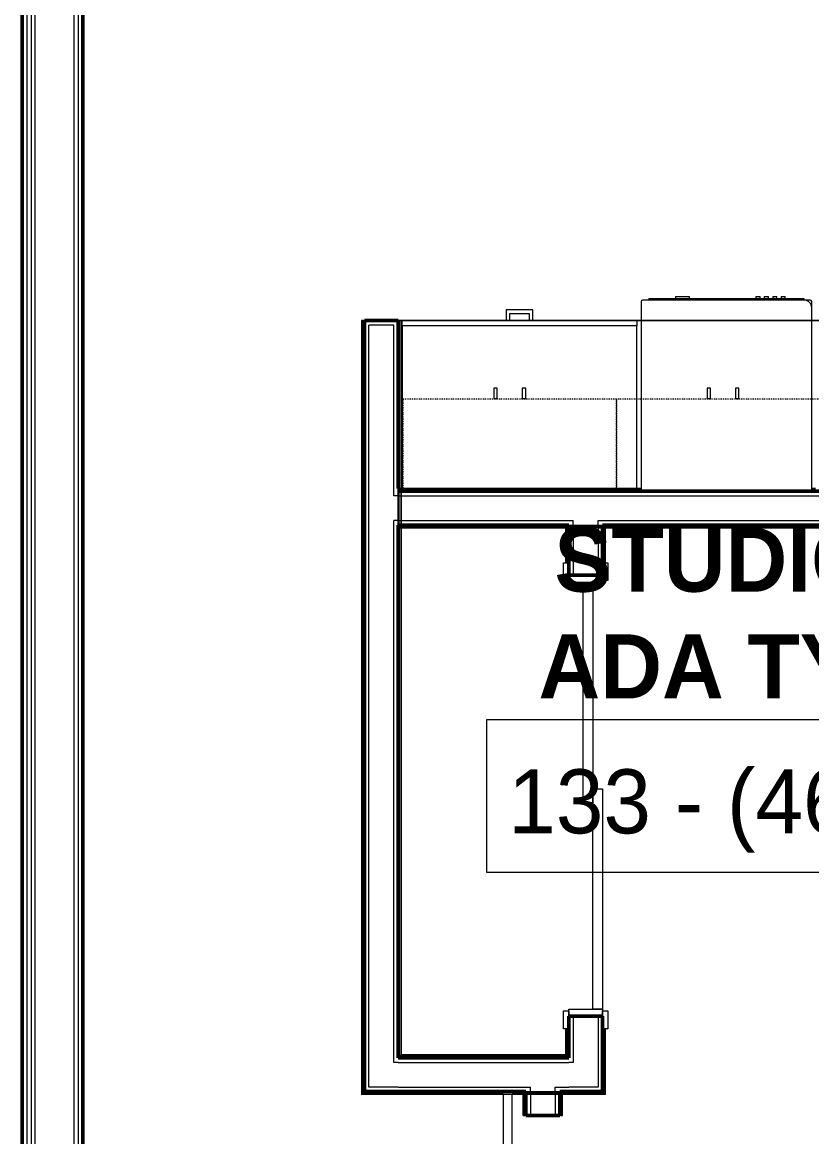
# Model space of a CAD drawing. Header units: inches. Extents: x -4235 to -464, y 9706 to 12425.
# Drawn here: x -2719 to -2607.9, y 10559.7 to 10716.4 of the extents above; entities that cross this region are included whole.
import ezdxf

# ---------------------------------------------------------------- set-up
doc = ezdxf.new("R2010")
doc.units = ezdxf.units.IN
doc.header["$MEASUREMENT"] = 0
doc.linetypes.add('Dash', pattern=[0.25, 0.125, -0.125])
for name, color, linetype, lineweight in [('0-1', 7, 'Continuous', 5), ('0-2', 254, 'Continuous', 9), ('A-AREA-IDEN', 2, 'Continuous', 9), ('A-DOOR-1', 7, 'Continuous', 9), ('A-DOOR-2', 90, 'Continuous', 20), ('A-DOOR-3', 250, 'Continuous', 50), ('A-DOOR-FRAM-1', 90, 'Continuous', 20), ('A-WALL-1', 250, 'Continuous', 50), ('A-WALL-2', 50, 'Continuous', 13), ('A-WALL-3', 10, 'Continuous', 9), ('A-WALL-4', 254, 'Continuous', 9), ('A-WALL-5', 7, 'Continuous', 9), ('A-WALL-6', 113, 'Continuous', 9), ('I-WALL-1', 250, 'Continuous', 50), ('I-WALL-3', 254, 'Continuous', 9), ('Q-CASE-1', 10, 'Continuous', 9), ('Q-CASE-2', 254, 'Continuous', 9), ('Q-CASE-3', 7, 'Continuous', 9), ('Q-CASE-4', 7, 'Dash', 9), ('Q-SPCQ-1', 7, 'Continuous', 9), ('Q-SPCQ-2', 10, 'Continuous', 9), ('Q-SPCQ-3', 254, 'Continuous', 9)]:
    doc.layers.add(name, color=color, linetype=linetype, lineweight=lineweight)
doc.styles.add('Century Gothic', font='ufonts.com_century-gothic.ttf', dxfattribs={"height": 9})
doc.styles.add('Century Gothic_B', font='GOTHICB.TTF', dxfattribs={"height": 9})

# ---------------------------------------------------------------- blocks, each defined once
blk = doc.blocks.new('Basic Wall _ INT - W4BØF - _5_8 GYP - 2X4 WOOD_BATT_ - 5_8 GYP_ - ___-2701561-BACKGROUND - 1ST FLOOR')
at = {"layer": 'A-WALL-3'}
for p, q in [((-2648.45, 10566.01), (-2648.51, 10566.01)), ((-2648.51, 10566.01), (-2648.22, 10566.01)), ((-2648.3, 10566.01), (-2648.45, 10566.01)), ((-2648.45, 10565.75), (-2648.45, 10565.81)), ((-2648.45, 10565.64), (-2648.45, 10565.72)), ((-2648.24, 10566.01), (-2648.3, 10566.01)), ((-2648.22, 10566.01), (-2648.16, 10566.01)), ((-2648.1, 10566.01), (-2648.12, 10566.01)), ((-2648.22, 10475.54), (-2648.51, 10475.54)), ((-2648.51, 10475.54), (-2648.45, 10475.54)), ((-2648.45, 10475.54), (-2648.45, 10476.16)), ((-2648.45, 10475.54), (-2648.3, 10475.54)), ((-2648.3, 10475.54), (-2648.24, 10475.54)), ((-2648.14, 10475.54), (-2648.22, 10475.54)), ((-2648.1, 10475.54), (-2648.14, 10475.54)), ((-2648.12, 10475.54), (-2648.1, 10475.54)), ((-2648.1, 10476.16), (-2648.1, 10475.54))]:
    blk.add_line(p, q, dxfattribs=at)
at = {"layer": 'A-WALL-4'}
for p, q in [((-2648.51, 10565.75), (-2648.51, 10565.81)), ((-2648.51, 10565.64), (-2648.51, 10565.72)), ((-2648.45, 10562.66), (-2648.45, 10565.6)), ((-2648.16, 10566.01), (-2648.14, 10566.01)), ((-2648.14, 10566.01), (-2648.1, 10566.01)), ((-2648.1, 10566.01), (-2648.1, 10562.66)), ((-2648.51, 10562.66), (-2648.45, 10562.66)), ((-2648.45, 10562.66), (-2648.3, 10562.66)), ((-2648.3, 10562.66), (-2648.24, 10562.66)), ((-2648.12, 10562.66), (-2648.1, 10562.66)), ((-2648.45, 10526.66), (-2648.51, 10526.66)), ((-2648.3, 10526.66), (-2648.45, 10526.66)), ((-2648.45, 10476.16), (-2648.45, 10526.66)), ((-2648.24, 10526.66), (-2648.3, 10526.66)), ((-2648.1, 10526.66), (-2648.12, 10526.66)), ((-2648.1, 10526.66), (-2648.1, 10476.16)), ((-2648.51, 10475.54), (-2648.51, 10476.16)), ((-2648.22, 10476.16), (-2648.22, 10475.54))]:
    blk.add_line(p, q, dxfattribs=at)
at = {"layer": 'A-WALL-5'}
for p, q in [((-2648.51, 10562.66), (-2648.51, 10565.6)), ((-2648.22, 10566.01), (-2648.22, 10562.66)), ((-2648.22, 10562.66), (-2648.51, 10562.66)), ((-2648.14, 10562.66), (-2648.22, 10562.66)), ((-2648.1, 10562.66), (-2648.14, 10562.66)), ((-2648.51, 10526.66), (-2648.22, 10526.66)), ((-2648.51, 10476.16), (-2648.51, 10526.66)), ((-2648.22, 10526.66), (-2648.22, 10476.16)), ((-2648.22, 10526.66), (-2648.14, 10526.66)), ((-2648.14, 10526.66), (-2648.1, 10526.66))]:
    blk.add_line(p, q, dxfattribs=at)
blk = doc.blocks.new('Basic Wall _ INT - W4BØF - _5_8 GYP - 2X4 WOOD_BATT_ - 5_8 GYP_ - ___-2701560-BACKGROUND - 1ST FLOOR')
at = {"layer": 'A-WALL-3'}
for p, q in [((-2643.32, 10566.01), (-2643.35, 10566.01)), ((-2643.28, 10566.01), (-2643.22, 10566.01)), ((-2643.22, 10566.01), (-2642.94, 10566.01)), ((-2643.15, 10566.01), (-2643.21, 10566.01)), ((-2643, 10566.01), (-2643.14, 10566.01)), ((-2642.94, 10566.01), (-2643, 10566.01)), ((-2643, 10565.82), (-2643, 10565.87)), ((-2643, 10565.73), (-2643, 10565.81)), ((-2643, 10565.62), (-2643, 10565.72)), ((-2643.35, 10526.66), (-2643.31, 10526.66)), ((-2643.32, 10526.66), (-2643.35, 10526.66)), ((-2643.35, 10526.66), (-2643.35, 10522.54)), ((-2643.31, 10526.66), (-2643.22, 10526.66)), ((-2643.22, 10526.66), (-2642.94, 10526.66)), ((-2643.15, 10526.66), (-2643.21, 10526.66)), ((-2643, 10526.66), (-2643.14, 10526.66)), ((-2642.94, 10526.66), (-2643, 10526.66)), ((-2643, 10523.16), (-2643, 10526.66)), ((-2643, 10522.54), (-2643, 10523.14)), ((-2643, 10522.34), (-2643, 10522.39)), ((-2643, 10522.25), (-2643, 10522.33)), ((-2643, 10522.13), (-2643, 10522.24)), ((-2643.35, 10476.16), (-2643.35, 10475.54))]:
    blk.add_line(p, q, dxfattribs=at)
at = {"layer": 'A-WALL-4'}
for p, q in [((-2643.35, 10566.01), (-2643.31, 10566.01)), ((-2643.35, 10566.01), (-2643.35, 10562.66)), ((-2643.31, 10566.01), (-2643.28, 10566.01)), ((-2643, 10562.66), (-2643, 10565.6)), ((-2642.94, 10565.82), (-2642.94, 10565.87)), ((-2642.94, 10565.73), (-2642.94, 10565.81)), ((-2642.94, 10565.62), (-2642.94, 10565.72)), ((-2643.35, 10562.66), (-2643.32, 10562.66)), ((-2643.21, 10562.66), (-2643.15, 10562.66)), ((-2643.14, 10562.66), (-2643, 10562.66)), ((-2643, 10562.66), (-2642.94, 10562.66)), ((-2643.22, 10523.16), (-2643.22, 10526.66)), ((-2642.94, 10523.16), (-2642.94, 10526.66)), ((-2643.35, 10522.54), (-2643.35, 10476.16)), ((-2643.22, 10522.54), (-2643.22, 10523.16)), ((-2642.94, 10522.54), (-2642.94, 10523.14)), ((-2643, 10475.54), (-2643, 10522.13)), ((-2642.94, 10522.34), (-2642.94, 10522.39)), ((-2642.94, 10522.25), (-2642.94, 10522.33)), ((-2642.94, 10522.13), (-2642.94, 10522.24)), ((-2643.35, 10475.54), (-2643.32, 10475.54)), ((-2643.21, 10475.54), (-2643.15, 10475.54)), ((-2643.14, 10475.54), (-2643, 10475.54)), ((-2643, 10475.54), (-2642.94, 10475.54))]:
    blk.add_line(p, q, dxfattribs=at)
at = {"layer": 'A-WALL-5'}
for p, q in [((-2643.22, 10562.66), (-2643.22, 10566.01)), ((-2642.94, 10562.66), (-2642.94, 10565.6)), ((-2643.31, 10562.66), (-2643.35, 10562.66)), ((-2643.22, 10562.66), (-2643.31, 10562.66)), ((-2642.94, 10562.66), (-2643.22, 10562.66)), ((-2643.22, 10475.54), (-2643.22, 10522.54)), ((-2642.94, 10475.54), (-2642.94, 10522.13)), ((-2643.31, 10475.54), (-2643.35, 10475.54)), ((-2643.22, 10475.54), (-2643.31, 10475.54)), ((-2642.94, 10475.54), (-2643.22, 10475.54))]:
    blk.add_line(p, q, dxfattribs=at)
blk = doc.blocks.new('Basic Wall _ INT - W4BØF - _5_8 GYP - 2X4 WOOD_BATT_ - 5_8 GYP_ - ___-2701565-BACKGROUND - 1ST FLOOR')
at = {"layer": 'A-WALL-3'}
for p, q in [((-2637.29, 10645.66), (-2637.31, 10645.66)), ((-2637.25, 10645.66), (-2637.19, 10645.66)), ((-2637.19, 10645.66), (-2636.9, 10645.66)), ((-2637.11, 10645.66), (-2637.17, 10645.66)), ((-2636.96, 10645.66), (-2637.11, 10645.66)), ((-2636.9, 10645.66), (-2636.96, 10645.66)), ((-2636.96, 10645.46), (-2636.96, 10645.51)), ((-2636.96, 10645.37), (-2636.96, 10645.44)), ((-2636.96, 10645.25), (-2636.96, 10645.35)), ((-2637.31, 10640.35), (-2637.31, 10638.6)), ((-2637.31, 10566.01), (-2637.29, 10565.99)), ((-2637.17, 10565.87), (-2637.11, 10565.81)), ((-2637.11, 10565.8), (-2636.96, 10565.66)), ((-2636.96, 10565.66), (-2636.9, 10565.6))]:
    blk.add_line(p, q, dxfattribs=at)
at = {"layer": 'A-WALL-4'}
for p, q in [((-2637.31, 10645.66), (-2637.27, 10645.66)), ((-2637.31, 10645.66), (-2637.31, 10640.35)), ((-2637.27, 10645.66), (-2637.25, 10645.66)), ((-2636.96, 10640.35), (-2636.96, 10645.25)), ((-2636.9, 10645.46), (-2636.9, 10645.51)), ((-2636.9, 10645.37), (-2636.9, 10645.44)), ((-2636.9, 10645.25), (-2636.9, 10645.35)), ((-2637.31, 10574.85), (-2637.31, 10566.01)), ((-2636.96, 10565.66), (-2636.96, 10574.85))]:
    blk.add_line(p, q, dxfattribs=at)
at = {"layer": 'A-WALL-5'}
for p, q in [((-2637.19, 10640.35), (-2637.19, 10645.66)), ((-2636.9, 10640.35), (-2636.9, 10645.25)), ((-2637.19, 10565.88), (-2637.19, 10574.85)), ((-2636.9, 10565.6), (-2636.9, 10574.85))]:
    blk.add_line(p, q, dxfattribs=at)
at = {"layer": 'A-WALL-5', "flags": 128}
for points in [[(-2637.19, 10565.88), (-2637.19, 10565.89), (-2637.2, 10565.9), (-2637.21, 10565.91), (-2637.23, 10565.93), (-2637.25, 10565.95), (-2637.27, 10565.97)], [(-2636.9, 10565.6), (-2637.02, 10565.72), (-2637.11, 10565.81), (-2637.17, 10565.87), (-2637.19, 10565.88)]]:
    blk.add_lwpolyline(points, dxfattribs=at)
blk = doc.blocks.new('Basic Wall _ INT - W4BØF - _5_8 GYP - 2X4 WOOD_BATT_ - 5_8 GYP_ - ___-2701564-BACKGROUND - 1ST FLOOR')
at = {"layer": 'A-WALL-3'}
for p, q in [((-2642.41, 10645.66), (-2642.47, 10645.66)), ((-2642.47, 10645.66), (-2642.19, 10645.66)), ((-2642.27, 10645.66), (-2642.41, 10645.66)), ((-2642.41, 10645.46), (-2642.41, 10645.51)), ((-2642.41, 10645.37), (-2642.41, 10645.45)), ((-2642.41, 10645.25), (-2642.41, 10645.35)), ((-2642.2, 10645.66), (-2642.26, 10645.66)), ((-2642.19, 10645.66), (-2642.13, 10645.66)), ((-2642.06, 10645.66), (-2642.09, 10645.66)), ((-2642.06, 10640.35), (-2642.06, 10638.6)), ((-2642.06, 10576.6), (-2642.06, 10574.85)), ((-2642.47, 10571.17), (-2642.41, 10571.11)), ((-2642.41, 10571.11), (-2642.27, 10570.97)), ((-2642.26, 10570.96), (-2642.2, 10570.9)), ((-2642.09, 10570.78), (-2642.06, 10570.76))]:
    blk.add_line(p, q, dxfattribs=at)
at = {"layer": 'A-WALL-4'}
for p, q in [((-2642.47, 10645.46), (-2642.47, 10645.51)), ((-2642.47, 10645.37), (-2642.47, 10645.45)), ((-2642.47, 10645.25), (-2642.47, 10645.35)), ((-2642.41, 10640.35), (-2642.41, 10645.25)), ((-2642.13, 10645.66), (-2642.1, 10645.66)), ((-2642.1, 10645.66), (-2642.06, 10645.66)), ((-2642.06, 10645.66), (-2642.06, 10640.35)), ((-2642.41, 10571.11), (-2642.41, 10574.85)), ((-2642.06, 10574.85), (-2642.06, 10570.76))]:
    blk.add_line(p, q, dxfattribs=at)
at = {"layer": 'A-WALL-5'}
for p, q in [((-2642.47, 10640.35), (-2642.47, 10645.25)), ((-2642.19, 10645.66), (-2642.19, 10640.35)), ((-2642.47, 10571.17), (-2642.47, 10574.85)), ((-2642.19, 10574.85), (-2642.19, 10570.88))]:
    blk.add_line(p, q, dxfattribs=at)
at = {"layer": 'A-WALL-5', "flags": 128}
for points in [[(-2642.19, 10570.88), (-2642.21, 10570.9), (-2642.26, 10570.96), (-2642.36, 10571.05), (-2642.47, 10571.17)], [(-2642.1, 10570.8), (-2642.13, 10570.82), (-2642.15, 10570.84), (-2642.16, 10570.86), (-2642.18, 10570.87), (-2642.18, 10570.88), (-2642.19, 10570.88)]]:
    blk.add_lwpolyline(points, dxfattribs=at)
blk = doc.blocks.new('SLIDING - FLUSH - 5-0 x 6-8-3203586-BACKGROUND - 1ST FLOOR')
at = {"layer": 'A-DOOR-1'}
for p, q in [((-32.75, 3.25), (-30.25, 3.25)), ((-32.75, 2.5), (-32.75, 3.25)), ((-30.25, 3.25), (-30.25, 2.5)), ((30.25, 3.25), (32.75, 3.25)), ((30.25, 2.5), (30.25, 3.25)), ((32.75, 3.25), (32.75, 2.5)), ((-30.25, 2.5), (-32.75, 2.5)), ((32.75, 2.5), (30.25, 2.5)), ((-32.75, -2.25), (-30.25, -2.25)), ((-32.75, -3), (-32.75, -2.25)), ((-30.25, -3), (-32.75, -3)), ((-30.25, -2.25), (-30.25, -3)), ((30.25, -2.25), (32.75, -2.25)), ((30.25, -3), (30.25, -2.25)), ((32.75, -3), (30.25, -3)), ((32.75, -2.25), (32.75, -3))]:
    blk.add_line(p, q, dxfattribs=at)
at = {"layer": 'A-DOOR-2'}
for p, q in [((-1, -0.88), (-1, 0.5)), ((-1, 0.5), (30, 0.5)), ((30, 0.5), (30, -0.88)), ((-30, -2.25), (-30, -0.88)), ((-30, -0.88), (1, -0.88)), ((30, -0.88), (-1, -0.88)), ((1, -0.88), (1, -2.25)), ((1, -2.25), (-30, -2.25))]:
    blk.add_line(p, q, dxfattribs=at)
at = {"layer": 'A-DOOR-FRAM-1'}
for p, q in [((-31, -2.25), (-31, 2.5)), ((-31, 2.5), (-30, 2.5)), ((-30, 2.5), (-30, -2.25)), ((30, 2.5), (31, 2.5)), ((30, -2.25), (30, 2.5)), ((31, 2.5), (31, -2.25)), ((-30, -2.25), (-31, -2.25)), ((31, -2.25), (30, -2.25))]:
    blk.add_line(p, q, dxfattribs=at)
blk = doc.blocks.new('Basic Wall _ INT - W4BØF - _5_8 GYP - 2X4 WOOD_BATT_ - 5_8 GYP_ - ___-2701567-BACKGROUND - 1ST FLOOR')
at = {"layer": 'A-WALL-3'}
for p, q in [((-2666.06, 10645.66), (-2666.06, 10645.64)), ((-2666.06, 10645.54), (-2666.06, 10645.6)), ((-2666.06, 10645.25), (-2666.06, 10645.54)), ((-2666.06, 10645.52), (-2666.06, 10645.46)), ((-2666.06, 10645.46), (-2666.06, 10645.31)), ((-2666.06, 10645.31), (-2666.06, 10645.25)), ((-2665.77, 10645.31), (-2665.83, 10645.31)), ((-2665.65, 10645.31), (-2665.73, 10645.31)), ((-2642.36, 10645.31), (-2642.47, 10645.31)), ((-2642.27, 10645.31), (-2642.36, 10645.31)), ((-2642.21, 10645.31), (-2642.26, 10645.31)), ((-2642.06, 10645.66), (-2637.31, 10645.66)), ((-2637.34, 10645.31), (-2642.03, 10645.31)), ((-2637.11, 10645.31), (-2637.17, 10645.31)), ((-2637.02, 10645.31), (-2637.11, 10645.31)), ((-2636.9, 10645.31), (-2637.02, 10645.31)), ((-2517.37, 10645.66), (-2516.12, 10645.66)), ((-2516.12, 10645.31), (-2517.37, 10645.31)), ((-2516.12, 10645.66), (-2516.12, 10645.62)), ((-2516.12, 10645.64), (-2516.12, 10645.66)), ((-2516.12, 10645.62), (-2516.12, 10645.54)), ((-2516.12, 10645.54), (-2516.12, 10645.25)), ((-2516.12, 10645.46), (-2516.12, 10645.52)), ((-2516.12, 10645.31), (-2516.12, 10645.46)), ((-2516.12, 10645.25), (-2516.12, 10645.31))]:
    blk.add_line(p, q, dxfattribs=at)
at = {"layer": 'A-WALL-4'}
for p, q in [((-2666.06, 10645.62), (-2666.06, 10645.66)), ((-2666.06, 10645.66), (-2642.06, 10645.66)), ((-2666.06, 10645.6), (-2666.06, 10645.62)), ((-2665.77, 10645.25), (-2665.83, 10645.25)), ((-2665.65, 10645.25), (-2665.73, 10645.25)), ((-2642.47, 10645.31), (-2665.65, 10645.31)), ((-2642.36, 10645.25), (-2642.47, 10645.25)), ((-2642.27, 10645.25), (-2642.36, 10645.25)), ((-2642.21, 10645.25), (-2642.26, 10645.25)), ((-2642.05, 10645.54), (-2637.32, 10645.54)), ((-2637.35, 10645.25), (-2642.02, 10645.25)), ((-2637.31, 10645.66), (-2517.37, 10645.66)), ((-2637.11, 10645.25), (-2637.17, 10645.25)), ((-2637.02, 10645.25), (-2637.11, 10645.25)), ((-2636.9, 10645.25), (-2637.02, 10645.25)), ((-2517.37, 10645.31), (-2636.9, 10645.31)), ((-2517.37, 10645.54), (-2516.12, 10645.54)), ((-2516.12, 10645.25), (-2517.37, 10645.25))]:
    blk.add_line(p, q, dxfattribs=at)
at = {"layer": 'A-WALL-5'}
for p, q in [((-2666.06, 10645.54), (-2642.06, 10645.54)), ((-2642.47, 10645.25), (-2665.65, 10645.25)), ((-2637.31, 10645.54), (-2517.37, 10645.54)), ((-2517.37, 10645.25), (-2636.9, 10645.25))]:
    blk.add_line(p, q, dxfattribs=at)
blk = doc.blocks.new('Basic Wall _ INT - W4BØF - _5_8 GYP - 2X4 WOOD_BATT_ - 5_8 GYP_ - ___-2701566-BACKGROUND - 1ST FLOOR')
at = {"layer": 'A-WALL-3'}
for p, q in [((-2666.06, 10650.54), (-2666.06, 10650.79)), ((-2666.06, 10650.77), (-2666.06, 10650.62)), ((-2666.06, 10650.62), (-2666.06, 10650.55)), ((-2664.78, 10650.54), (-2666.06, 10650.54)), ((-2666.06, 10650.53), (-2666.06, 10650.54)), ((-2666.06, 10650.52), (-2666.06, 10650.53)), ((-2666.06, 10650.48), (-2666.06, 10650.52)), ((-2666.06, 10650.46), (-2666.06, 10650.48)), ((-2666.06, 10650.41), (-2666.06, 10650.46)), ((-2666.06, 10650.44), (-2666.06, 10650.41)), ((-2666.06, 10650.41), (-2631.89, 10650.41)), ((-2665.86, 10650.83), (-2665.9, 10650.83)), ((-2665.86, 10650.77), (-2665.9, 10650.77)), ((-2665.77, 10650.83), (-2665.84, 10650.83)), ((-2665.77, 10650.77), (-2665.84, 10650.77)), ((-2665.65, 10650.83), (-2665.74, 10650.83)), ((-2665.65, 10650.77), (-2665.74, 10650.77)), ((-2662.1, 10650.77), (-2665.65, 10650.77)), ((-2631.89, 10650.54), (-2664.64, 10650.54)), ((-2631.89, 10650.77), (-2662.08, 10650.77)), ((-2607.37, 10650.77), (-2607.89, 10650.77)), ((-2607.37, 10650.54), (-2607.89, 10650.54)), ((-2607.89, 10650.41), (-2607.37, 10650.41)), ((-2607.37, 10650.41), (-2574.37, 10650.41)), ((-2542.37, 10650.77), (-2574.37, 10650.77)), ((-2542.37, 10650.54), (-2574.37, 10650.54)), ((-2574.37, 10650.41), (-2542.37, 10650.41)), ((-2542.37, 10650.41), (-2517.37, 10650.41)), ((-2516.12, 10650.77), (-2517.37, 10650.77)), ((-2517.37, 10650.41), (-2516.12, 10650.41)), ((-2516.12, 10650.77), (-2516.12, 10650.83)), ((-2516.12, 10650.83), (-2516.12, 10650.54)), ((-2516.12, 10650.62), (-2516.12, 10650.77)), ((-2516.12, 10650.55), (-2516.12, 10650.62)), ((-2516.12, 10650.54), (-2516.12, 10650.46)), ((-2516.12, 10650.46), (-2516.12, 10650.41)), ((-2516.12, 10650.41), (-2516.12, 10650.44))]:
    blk.add_line(p, q, dxfattribs=at)
at = {"layer": 'A-WALL-4'}
for p, q in [((-2661.39, 10650.83), (-2665.65, 10650.83)), ((-2631.89, 10650.83), (-2661.37, 10650.83)), ((-2607.37, 10650.83), (-2607.89, 10650.83)), ((-2542.37, 10650.83), (-2574.37, 10650.83)), ((-2516.12, 10650.83), (-2517.37, 10650.83)), ((-2516.12, 10650.54), (-2517.37, 10650.54))]:
    blk.add_line(p, q, dxfattribs=at)
blk = doc.blocks.new('Basic Wall _ INT - W4BØF - _5_8 GYP - 2X4 WOOD_BATT_ - 5_8 GYP_ - ___-2701569-BACKGROUND - 1ST FLOOR')
at = {"layer": 'A-WALL-3'}
for p, q in [((-2671.22, 10565.6), (-2671.16, 10565.66)), ((-2671.16, 10565.66), (-2671.02, 10565.8)), ((-2671.01, 10565.81), (-2670.95, 10565.87)), ((-2670.84, 10565.99), (-2670.81, 10566.01))]:
    blk.add_line(p, q, dxfattribs=at)
at = {"layer": 'A-WALL-4'}
for p, q in [((-2671.16, 10674.41), (-2671.22, 10674.41)), ((-2671.02, 10674.41), (-2671.16, 10674.41)), ((-2671.16, 10674.41), (-2671.16, 10565.66)), ((-2670.95, 10674.41), (-2671.01, 10674.41)), ((-2670.81, 10674.41), (-2670.84, 10674.41)), ((-2670.81, 10566.01), (-2670.81, 10674.41))]:
    blk.add_line(p, q, dxfattribs=at)
at = {"layer": 'A-WALL-5'}
for p, q in [((-2671.22, 10674.41), (-2670.94, 10674.41)), ((-2671.22, 10674.41), (-2671.22, 10565.6)), ((-2670.94, 10674.41), (-2670.94, 10565.88)), ((-2670.94, 10674.41), (-2670.85, 10674.41)), ((-2670.85, 10674.41), (-2670.81, 10674.41))]:
    blk.add_line(p, q, dxfattribs=at)
at = {"layer": 'A-WALL-5', "flags": 128}
for points in [[(-2670.94, 10565.88), (-2670.96, 10565.87), (-2671.01, 10565.81), (-2671.11, 10565.72), (-2671.22, 10565.6)], [(-2670.85, 10565.97), (-2670.88, 10565.95), (-2670.9, 10565.93), (-2670.91, 10565.91), (-2670.93, 10565.9), (-2670.93, 10565.89), (-2670.94, 10565.88)]]:
    blk.add_lwpolyline(points, dxfattribs=at)
blk = doc.blocks.new('Basic Wall _ INT - W4BØF - _5_8 GYP - 2X4 WOOD_BATT_ - 5_8 GYP_ - ___-2701568-BACKGROUND - 1ST FLOOR')
at = {"layer": 'A-WALL-3'}
for p, q in [((-2666.06, 10674.41), (-2666.02, 10674.41)), ((-2666.04, 10674.41), (-2666.06, 10674.41)), ((-2666.06, 10673.91), (-2666.06, 10674.41)), ((-2666.02, 10674.41), (-2665.94, 10674.41)), ((-2665.94, 10674.41), (-2665.65, 10674.41)), ((-2665.86, 10674.41), (-2665.92, 10674.41)), ((-2665.71, 10674.41), (-2665.86, 10674.41)), ((-2665.65, 10674.41), (-2665.71, 10674.41)), ((-2665.71, 10674.41), (-2665.71, 10673.91)), ((-2665.65, 10674.41), (-2665.65, 10673.91)), ((-2666.06, 10650.79), (-2666.06, 10673.91)), ((-2665.94, 10673.91), (-2665.94, 10674.38)), ((-2665.71, 10673.91), (-2665.71, 10650.83)), ((-2666.06, 10650.41), (-2666.06, 10650.79)), ((-2666.06, 10645.66), (-2666.06, 10650.41)), ((-2665.94, 10650.43), (-2665.94, 10650.79)), ((-2665.71, 10650.79), (-2665.71, 10650.71)), ((-2665.71, 10650.71), (-2665.71, 10650.62)), ((-2665.71, 10650.62), (-2665.71, 10650.56)), ((-2665.71, 10650.41), (-2665.71, 10649.79)), ((-2665.71, 10649.74), (-2665.71, 10646.29)), ((-2665.65, 10650.79), (-2665.65, 10650.71)), ((-2665.65, 10650.71), (-2665.65, 10650.62)), ((-2665.65, 10650.62), (-2665.65, 10650.56)), ((-2665.71, 10646.28), (-2665.71, 10645.66)), ((-2665.71, 10645.52), (-2665.71, 10645.46)), ((-2665.71, 10645.46), (-2665.71, 10645.37)), ((-2665.71, 10645.37), (-2665.71, 10645.25)), ((-2665.86, 10570.97), (-2665.71, 10571.11)), ((-2665.71, 10571.11), (-2665.65, 10571.17)), ((-2666.06, 10570.76), (-2666.04, 10570.78)), ((-2665.92, 10570.9), (-2665.86, 10570.96))]:
    blk.add_line(p, q, dxfattribs=at)
at = {"layer": 'A-WALL-4'}
for p, q in [((-2665.94, 10650.79), (-2665.94, 10673.91)), ((-2665.65, 10673.91), (-2665.65, 10650.79)), ((-2665.94, 10649.79), (-2665.94, 10650.41)), ((-2665.94, 10646.29), (-2665.94, 10649.77)), ((-2665.65, 10650.41), (-2665.65, 10649.74)), ((-2665.65, 10649.73), (-2665.65, 10646.29)), ((-2665.94, 10645.66), (-2665.94, 10646.29)), ((-2665.65, 10646.28), (-2665.65, 10645.66)), ((-2666.06, 10570.76), (-2666.06, 10645.66)), ((-2665.71, 10645.25), (-2665.71, 10571.11)), ((-2665.65, 10645.52), (-2665.65, 10645.46)), ((-2665.65, 10645.46), (-2665.65, 10645.37)), ((-2665.65, 10645.37), (-2665.65, 10645.25))]:
    blk.add_line(p, q, dxfattribs=at)
at = {"layer": 'A-WALL-5'}
for p, q in [((-2665.94, 10570.88), (-2665.94, 10645.66)), ((-2665.65, 10645.25), (-2665.65, 10571.17))]:
    blk.add_line(p, q, dxfattribs=at)
at = {"layer": 'A-WALL-5', "flags": 128}
for points in [[(-2665.65, 10571.17), (-2665.77, 10571.05), (-2665.86, 10570.96), (-2665.92, 10570.9), (-2665.94, 10570.88)], [(-2665.94, 10570.88), (-2665.94, 10570.88), (-2665.95, 10570.87), (-2665.96, 10570.86), (-2665.98, 10570.84), (-2666, 10570.82), (-2666.02, 10570.8)]]:
    blk.add_lwpolyline(points, dxfattribs=at)
blk = doc.blocks.new('Basic Wall _ INT - W4BØF - _5_8 GYP - 2X4 WOOD_BATT_ - 5_8 GYP_ - ___-2701571-BACKGROUND - 1ST FLOOR')
at = {"layer": 'A-WALL-3'}
for p, q in [((-2665.71, 10571.11), (-2665.86, 10570.97)), ((-2665.65, 10571.17), (-2665.71, 10571.11)), ((-2642.41, 10571.11), (-2642.47, 10571.17)), ((-2642.27, 10570.97), (-2642.41, 10571.11)), ((-2666.04, 10570.78), (-2666.06, 10570.76)), ((-2665.86, 10570.96), (-2665.92, 10570.9)), ((-2642.2, 10570.9), (-2642.26, 10570.96)), ((-2642.06, 10570.76), (-2642.09, 10570.78))]:
    blk.add_line(p, q, dxfattribs=at)
at = {"layer": 'A-WALL-4'}
for p, q in [((-2642.41, 10571.11), (-2665.71, 10571.11)), ((-2666.06, 10570.76), (-2642.06, 10570.76))]:
    blk.add_line(p, q, dxfattribs=at)
at = {"layer": 'A-WALL-5'}
for p, q in [((-2642.47, 10571.17), (-2665.65, 10571.17)), ((-2642.19, 10570.88), (-2665.94, 10570.88))]:
    blk.add_line(p, q, dxfattribs=at)
at = {"layer": 'A-WALL-5', "flags": 128}
for points in [[(-2665.94, 10570.88), (-2665.92, 10570.9), (-2665.86, 10570.96), (-2665.77, 10571.05), (-2665.65, 10571.17)], [(-2642.47, 10571.17), (-2642.36, 10571.05), (-2642.26, 10570.96), (-2642.21, 10570.9), (-2642.19, 10570.88)], [(-2666.02, 10570.8), (-2666, 10570.82), (-2665.98, 10570.84), (-2665.96, 10570.86), (-2665.95, 10570.87), (-2665.94, 10570.88), (-2665.94, 10570.88)], [(-2642.19, 10570.88), (-2642.18, 10570.88), (-2642.18, 10570.87), (-2642.16, 10570.86), (-2642.15, 10570.84), (-2642.13, 10570.82), (-2642.1, 10570.8)]]:
    blk.add_lwpolyline(points, dxfattribs=at)
blk = doc.blocks.new('Basic Wall _ INT - W4BØF - _5_8 GYP - 2X4 WOOD_BATT_ - 5_8 GYP_ - ___-2701570-BACKGROUND - 1ST FLOOR')
at = {"layer": 'A-WALL-3'}
for p, q in [((-2671.16, 10565.66), (-2671.22, 10565.6)), ((-2671.02, 10565.8), (-2671.16, 10565.66)), ((-2670.95, 10565.87), (-2671.01, 10565.81)), ((-2670.81, 10566.01), (-2670.84, 10565.99)), ((-2648.41, 10565.66), (-2648.51, 10565.66)), ((-2648.31, 10565.66), (-2648.39, 10565.66)), ((-2648.25, 10565.66), (-2648.3, 10565.66)), ((-2648.1, 10566.01), (-2643.35, 10566.01)), ((-2643.35, 10565.66), (-2648.1, 10565.66)), ((-2643.15, 10565.66), (-2643.2, 10565.66)), ((-2643.06, 10565.66), (-2643.15, 10565.66)), ((-2642.95, 10565.66), (-2643.05, 10565.66)), ((-2637.29, 10565.99), (-2637.31, 10566.01)), ((-2637.11, 10565.81), (-2637.17, 10565.87)), ((-2636.96, 10565.66), (-2637.11, 10565.8)), ((-2636.9, 10565.6), (-2636.96, 10565.66))]:
    blk.add_line(p, q, dxfattribs=at)
at = {"layer": 'A-WALL-4'}
for p, q in [((-2651.3, 10565.66), (-2671.16, 10565.66)), ((-2670.81, 10566.01), (-2648.1, 10566.01)), ((-2648.51, 10565.66), (-2650.05, 10565.66)), ((-2648.41, 10565.6), (-2648.51, 10565.6)), ((-2648.31, 10565.6), (-2648.39, 10565.6)), ((-2648.25, 10565.6), (-2648.3, 10565.6)), ((-2648.1, 10565.88), (-2647.5, 10565.88)), ((-2643.35, 10565.6), (-2648.1, 10565.6)), ((-2647.47, 10565.88), (-2643.97, 10565.88)), ((-2643.95, 10565.88), (-2643.35, 10565.88)), ((-2643.35, 10566.01), (-2637.31, 10566.01)), ((-2643.15, 10565.6), (-2643.2, 10565.6)), ((-2643.07, 10565.6), (-2643.15, 10565.6)), ((-2642.95, 10565.6), (-2643.05, 10565.6)), ((-2636.96, 10565.66), (-2642.94, 10565.66))]:
    blk.add_line(p, q, dxfattribs=at)
at = {"layer": 'A-WALL-5'}
for p, q in [((-2651.3, 10565.6), (-2671.22, 10565.6)), ((-2670.94, 10565.88), (-2648.1, 10565.88)), ((-2648.51, 10565.6), (-2650.05, 10565.6)), ((-2643.35, 10565.88), (-2637.19, 10565.88)), ((-2636.9, 10565.6), (-2642.94, 10565.6))]:
    blk.add_line(p, q, dxfattribs=at)
at = {"layer": 'A-WALL-5', "flags": 128}
for points in [[(-2671.22, 10565.6), (-2671.11, 10565.72), (-2671.01, 10565.81), (-2670.96, 10565.87), (-2670.94, 10565.88)], [(-2670.94, 10565.88), (-2670.93, 10565.89), (-2670.93, 10565.9), (-2670.91, 10565.91), (-2670.9, 10565.93), (-2670.88, 10565.95), (-2670.85, 10565.97)], [(-2637.27, 10565.97), (-2637.25, 10565.95), (-2637.23, 10565.93), (-2637.21, 10565.91), (-2637.2, 10565.9), (-2637.19, 10565.89), (-2637.19, 10565.88)], [(-2637.19, 10565.88), (-2637.17, 10565.87), (-2637.11, 10565.81), (-2637.02, 10565.72), (-2636.9, 10565.6)]]:
    blk.add_lwpolyline(points, dxfattribs=at)
blk = doc.blocks.new('BARN - FLUSH - 3-0 x 7-0 BARN DOOR-2961665-BACKGROUND - 1ST FLOOR')
at = {"layer": 'A-DOOR-1'}
for p, q in [((21, 5.57), (-60, 5.57)), ((-60, 4.95), (-60, 5.57)), ((-60, 4.32), (-60, 4.95)), ((-56, 6), (-54.5, 6)), ((-56, 6), (-56, 5.67)), ((-56, 5.67), (-54.5, 5.67)), ((-54.5, 5.67), (-54.5, 6)), ((-23.5, 6), (-22, 6)), ((-23.5, 5.67), (-23.5, 6)), ((-23.5, 5.67), (-22, 5.67)), ((-22, 6), (-22, 5.67)), ((21, 5.57), (21, 4.95)), ((21, 4.95), (21, 4.32)), ((-60, 4.32), (21, 4.32)), ((-52, 4.07), (-26, 4.07))]:
    blk.add_line(p, q, dxfattribs=at)
at = {"layer": 'A-DOOR-3'}
for p, q in [((-57, 5.82), (-56, 5.82)), ((-57, 5.57), (-57, 5.82)), ((-54.5, 5.82), (-23.5, 5.82)), ((-22, 5.82), (-21, 5.82)), ((-21, 5.82), (-21, 5.57)), ((-57, 4.07), (-57, 4.32)), ((-52, 4.07), (-57, 4.07)), ((-52, 4.33), (-52, 4.07)), ((-26, 4.07), (-26, 4.32)), ((-21, 4.07), (-26, 4.07)), ((-21, 4.32), (-21, 4.07))]:
    blk.add_line(p, q, dxfattribs=at)
blk = doc.blocks.new('Base Cabinet 3 Drawer 230 - Base Cabinet 3 Drawer 230 33_-2609767-BACKGROUND - 1ST FLOOR')
at = {"layer": 'Q-CASE-1'}
for p, q in [((-0.64, 24), (-1.14, 24)), ((-0.64, 24), (-1.14, 24)), ((2.11, 24), (2.61, 24)), ((2.11, 24), (2.61, 24)), ((-15.76, 0.38), (-15.76, 0.05)), ((-15.76, 0.05), (-15.76, 0)), ((17.24, 0), (17.24, 0.38)), ((-15.76, 0), (17.24, 0))]:
    blk.add_line(p, q, dxfattribs=at)
at = {"layer": 'Q-CASE-2'}
for p, q in [((-15.76, 24), (17.24, 24)), ((-15.76, 23.25), (-15.76, 24)), ((-0.64, 24), (-1.14, 24)), ((2.11, 24), (2.61, 24)), ((17.24, 24), (17.24, 23.25)), ((17.24, 23.25), (-15.76, 23.25)), ((-15.76, 23.25), (-15.76, 0.38)), ((17.24, 3.01), (17.24, 23.25)), ((17.24, 0.38), (17.24, 2.96))]:
    blk.add_line(p, q, dxfattribs=at)
at = {"layer": 'Q-CASE-3'}
for p, q in [((2.61, 25.5), (-1.14, 25.5)), ((-1.14, 25.5), (-1.14, 24)), ((2.61, 24), (2.61, 25.5)), ((-0.64, 24), (-0.64, 25)), ((-0.64, 25), (2.11, 25)), ((2.11, 25), (2.11, 24))]:
    blk.add_line(p, q, dxfattribs=at)
blk = doc.blocks.new('300 Series Wall Hung Cabinet_302 - 30_ X 27_-2568021-BACKGROUND - 1ST FLOOR')
at = {"layer": 'Q-CASE-3'}
for p, q in [((-1.76, 16.87), (-2.25, 16.87)), ((-2.25, 16.87), (-2.25, 15.38)), ((-1.76, 15.38), (-1.76, 16.87)), ((2.24, 16.87), (1.75, 16.87)), ((1.75, 16.87), (1.75, 15.38)), ((2.24, 15.38), (2.24, 16.87)), ((-1.76, 15.38), (-2.25, 15.38)), ((2.24, 15.38), (1.75, 15.38))]:
    blk.add_line(p, q, dxfattribs=at)
at = {"layer": 'Q-CASE-4'}
for p, q in [((-15, 2.37), (-15, 15.38)), ((-15, 15.38), (15, 15.38)), ((15, 15.38), (15, 2.37)), ((15, 2.37), (-15, 2.37))]:
    blk.add_line(p, q, dxfattribs=at)
blk = doc.blocks.new('CTR - 1st Phase - Unit Layouts_rvt-1-BACKGROUND - 1ST FLOOR')
at = {"layer": 'A-WALL-1'}
for p, q in [((-2670.81, 10674.41), (-2670.81, 10566.01)), ((-2670.19, 10674.41), (-2670.81, 10674.41)), ((-2666.69, 10674.41), (-2670.19, 10674.41)), ((-2666.06, 10674.41), (-2666.69, 10674.41)), ((-2666.06, 10650.79), (-2666.06, 10674.41)), ((-2542.37, 10650.41), (-2666.06, 10650.41)), ((-2666.06, 10645.66), (-2642.06, 10645.66)), ((-2666.06, 10570.76), (-2666.06, 10645.66)), ((-2642.06, 10645.66), (-2642.06, 10638.6)), ((-2637.31, 10638.6), (-2637.31, 10645.66)), ((-2637.31, 10645.66), (-2516.12, 10645.66)), ((-2642.06, 10638.6), (-2637.31, 10638.6)), ((-2637.31, 10576.6), (-2642.06, 10576.6)), ((-2642.06, 10576.6), (-2642.06, 10570.76)), ((-2637.31, 10566.01), (-2637.31, 10576.6)), ((-2642.06, 10570.76), (-2666.06, 10570.76)), ((-2670.81, 10566.01), (-2670.19, 10566.01)), ((-2670.19, 10566.01), (-2666.06, 10566.01)), ((-2666.06, 10566.01), (-2648.1, 10566.01)), ((-2648.1, 10566.01), (-2648.1, 10562.66)), ((-2643.35, 10562.66), (-2643.35, 10566.01)), ((-2643.35, 10566.01), (-2642.06, 10566.01)), ((-2642.06, 10566.01), (-2637.94, 10566.01)), ((-2637.94, 10566.01), (-2637.31, 10566.01)), ((-2648.1, 10562.66), (-2643.35, 10562.66))]:
    blk.add_line(p, q, dxfattribs=at)
at = {"layer": 'A-WALL-2'}
for p, q in [((-2670.19, 10566.63), (-2670.19, 10673.79)), ((-2666.69, 10673.79), (-2670.19, 10673.79)), ((-2666.69, 10650.79), (-2666.69, 10673.79)), ((-2666.69, 10650.41), (-2666.69, 10650.79)), ((-2666.69, 10649.79), (-2666.69, 10650.41)), ((-2666.06, 10649.79), (-2666.69, 10649.79)), ((-2666.06, 10649.79), (-2516.75, 10649.79)), ((-2666.06, 10646.29), (-2666.69, 10646.29)), ((-2666.69, 10570.13), (-2666.69, 10646.29)), ((-2666.06, 10646.29), (-2641.44, 10646.29)), ((-2641.44, 10645.66), (-2641.44, 10646.29)), ((-2637.94, 10645.66), (-2637.94, 10646.29)), ((-2637.94, 10646.29), (-2516.75, 10646.29)), ((-2641.44, 10645.66), (-2641.44, 10638.6)), ((-2637.94, 10645.66), (-2637.94, 10638.6)), ((-2641.44, 10576.6), (-2641.44, 10570.13)), ((-2637.94, 10576.6), (-2637.94, 10566.63)), ((-2666.06, 10570.13), (-2666.69, 10570.13)), ((-2666.06, 10570.13), (-2642.06, 10570.13)), ((-2641.44, 10570.13), (-2642.06, 10570.13)), ((-2666.69, 10566.63), (-2670.19, 10566.63)), ((-2666.06, 10566.63), (-2666.69, 10566.63)), ((-2666.06, 10566.63), (-2647.47, 10566.63)), ((-2647.47, 10566.01), (-2647.47, 10566.63)), ((-2643.97, 10566.01), (-2643.97, 10566.63)), ((-2643.97, 10566.63), (-2642.06, 10566.63)), ((-2641.44, 10566.63), (-2642.06, 10566.63)), ((-2637.94, 10566.63), (-2641.44, 10566.63)), ((-2647.47, 10566.01), (-2647.47, 10562.66)), ((-2643.97, 10566.01), (-2643.97, 10562.66))]:
    blk.add_line(p, q, dxfattribs=at)
at = {"layer": 'A-WALL-3'}
for p, q in [((-2670.81, 10674.41), (-2670.81, 10566.01)), ((-2666.06, 10673.91), (-2666.06, 10674.41)), ((-2666.06, 10650.83), (-2666.06, 10673.91)), ((-2666.06, 10650.56), (-2666.06, 10650.79)), ((-2665.86, 10650.41), (-2665.9, 10650.41)), ((-2665.77, 10650.41), (-2665.84, 10650.41)), ((-2665.65, 10650.41), (-2665.74, 10650.41)), ((-2631.89, 10650.41), (-2665.65, 10650.41)), ((-2666.06, 10645.25), (-2666.06, 10645.52)), ((-2666.06, 10570.76), (-2666.06, 10645.25)), ((-2665.83, 10645.66), (-2665.77, 10645.66)), ((-2665.73, 10645.66), (-2665.65, 10645.66)), ((-2665.65, 10645.66), (-2642.47, 10645.66)), ((-2642.47, 10645.66), (-2642.21, 10645.66)), ((-2642.06, 10645.51), (-2642.06, 10645.46)), ((-2642.06, 10645.45), (-2642.06, 10645.37)), ((-2642.06, 10645.35), (-2642.06, 10645.25)), ((-2642.06, 10645.25), (-2642.06, 10640.35)), ((-2637.31, 10645.46), (-2637.31, 10645.51)), ((-2637.31, 10645.37), (-2637.31, 10645.44)), ((-2637.31, 10645.25), (-2637.31, 10645.35)), ((-2637.31, 10640.35), (-2637.31, 10645.25)), ((-2637.17, 10645.66), (-2636.9, 10645.66)), ((-2636.9, 10645.66), (-2517.37, 10645.66)), ((-2642.06, 10640.35), (-2642.06, 10638.6)), ((-2637.31, 10638.6), (-2637.31, 10640.35)), ((-2637.31, 10638.6), (-2642.06, 10638.6)), ((-2642.06, 10576.6), (-2637.31, 10576.6)), ((-2642.06, 10576.6), (-2642.06, 10574.85)), ((-2642.06, 10574.85), (-2642.06, 10570.76)), ((-2637.31, 10566.01), (-2637.31, 10574.85)), ((-2642.06, 10570.76), (-2666.06, 10570.76)), ((-2666.06, 10566.01), (-2670.81, 10566.01)), ((-2666.06, 10566.01), (-2648.51, 10566.01)), ((-2648.51, 10566.01), (-2648.24, 10566.01)), ((-2648.1, 10565.81), (-2648.1, 10565.75)), ((-2648.1, 10565.72), (-2648.1, 10565.64)), ((-2648.1, 10565.6), (-2648.1, 10562.66)), ((-2643.35, 10565.82), (-2643.35, 10565.87)), ((-2643.35, 10565.73), (-2643.35, 10565.81)), ((-2643.35, 10565.62), (-2643.35, 10565.72)), ((-2643.35, 10562.66), (-2643.35, 10565.6)), ((-2643.2, 10566.01), (-2642.94, 10566.01)), ((-2642.94, 10566.01), (-2642.06, 10566.01)), ((-2637.31, 10566.01), (-2642.06, 10566.01))]:
    blk.add_line(p, q, dxfattribs=at)
at = {"layer": 'A-WALL-4'}
for p, q in [((-2670.81, 10674.41), (-2666.06, 10674.41)), ((-2643.35, 10562.66), (-2648.1, 10562.66))]:
    blk.add_line(p, q, dxfattribs=at)
at = {"layer": 'A-WALL-6'}
for p, q in [((-2666.06, 10674.41), (-2666.06, 10650.79)), ((-2606.63, 10674.41), (-2666.06, 10674.41)), ((-2666.06, 10650.79), (-2666.06, 10674.41)), ((-2666.06, 10674.41), (-2606.63, 10674.41)), ((-2666.06, 10650.79), (-2666.06, 10650.41)), ((-2666.06, 10650.41), (-2666.06, 10650.79)), ((-2666.06, 10650.41), (-2542.37, 10650.41)), ((-2542.37, 10650.41), (-2666.06, 10650.41))]:
    blk.add_line(p, q, dxfattribs=at)
at = {"layer": 'Q-SPCQ-1'}
for p, q in [((-2630.8, 10677.54), (-2608.98, 10677.54)), ((-2630.8, 10677.54), (-2630.8, 10677.29)), ((-2627.07, 10677.79), (-2627.07, 10677.54)), ((-2627.07, 10677.79), (-2626.08, 10677.79)), ((-2626.08, 10677.79), (-2625.1, 10677.79)), ((-2625.1, 10677.54), (-2625.1, 10677.79)), ((-2615.74, 10677.79), (-2615.15, 10677.79)), ((-2615.74, 10677.79), (-2615.74, 10677.54)), ((-2615.15, 10677.54), (-2615.15, 10677.79)), ((-2614.56, 10677.79), (-2613.97, 10677.79)), ((-2614.56, 10677.79), (-2614.56, 10677.54)), ((-2613.97, 10677.54), (-2613.97, 10677.79)), ((-2613.38, 10677.79), (-2612.79, 10677.79)), ((-2613.38, 10677.79), (-2613.38, 10677.54)), ((-2612.79, 10677.54), (-2612.79, 10677.79)), ((-2612.2, 10677.79), (-2611.61, 10677.79)), ((-2612.2, 10677.79), (-2612.2, 10677.54)), ((-2611.61, 10677.54), (-2611.61, 10677.79)), ((-2608.98, 10677.54), (-2608.98, 10677.29)), ((-2631.89, 10677.09), (-2631.89, 10674.41)), ((-2608.96, 10677.29), (-2631.69, 10677.29)), ((-2608.09, 10677.29), (-2608.96, 10677.29)), ((-2607.89, 10676.22), (-2607.89, 10677.09)), ((-2607.89, 10674.41), (-2607.89, 10676.22))]:
    blk.add_line(p, q, dxfattribs=at)
for centre, radius, start, end in [((-2631.69, 10677.09), 0.197, 90, 180), ((-2631.69, 10677.09), 0.197, 105, 180), ((-2608.96, 10676.22), 1.07, 0, 90), ((-2608.09, 10677.09), 0.197, 0, 90)]:
    blk.add_arc(centre, radius, start, end, dxfattribs=at)
at = {"layer": 'Q-SPCQ-2'}
for p, q in [((-2631.89, 10650.79), (-2631.89, 10650.41)), ((-2631.89, 10650.41), (-2607.89, 10650.41)), ((-2607.89, 10650.41), (-2607.89, 10650.79))]:
    blk.add_line(p, q, dxfattribs=at)
at = {"layer": 'Q-SPCQ-3'}
for p, q in [((-2631.89, 10674.41), (-2631.89, 10653.48)), ((-2607.89, 10655.57), (-2607.89, 10674.41)), ((-2607.89, 10650.79), (-2607.89, 10655.54)), ((-2631.89, 10653.43), (-2631.89, 10650.79))]:
    blk.add_line(p, q, dxfattribs=at)
at = {"layer": '0-2'}
for name, p in [('Basic Wall _ INT - W4BØF - _5_8 GYP - 2X4 WOOD_BATT_ - 5_8 GYP_ - ___-2701569-BACKGROUND - 1ST FLOOR', (0, 0)), ('Basic Wall _ INT - W4BØF - _5_8 GYP - 2X4 WOOD_BATT_ - 5_8 GYP_ - ___-2701568-BACKGROUND - 1ST FLOOR', (0, 0)), ('Base Cabinet 3 Drawer 230 - Base Cabinet 3 Drawer 230 33_-2609767-BACKGROUND - 1ST FLOOR', (-2649.74, 10650.41)), ('300 Series Wall Hung Cabinet_302 - 30_ X 27_-2568021-BACKGROUND - 1ST FLOOR', (-2650.37, 10648.04)), ('300 Series Wall Hung Cabinet_302 - 30_ X 27_-2568021-BACKGROUND - 1ST FLOOR', (-2620.37, 10648.04)), ('Basic Wall _ INT - W4BØF - _5_8 GYP - 2X4 WOOD_BATT_ - 5_8 GYP_ - ___-2701566-BACKGROUND - 1ST FLOOR', (0, 0)), ('Basic Wall _ INT - W4BØF - _5_8 GYP - 2X4 WOOD_BATT_ - 5_8 GYP_ - ___-2701567-BACKGROUND - 1ST FLOOR', (0, 0)), ('Basic Wall _ INT - W4BØF - _5_8 GYP - 2X4 WOOD_BATT_ - 5_8 GYP_ - ___-2701564-BACKGROUND - 1ST FLOOR', (0, 0)), ('Basic Wall _ INT - W4BØF - _5_8 GYP - 2X4 WOOD_BATT_ - 5_8 GYP_ - ___-2701565-BACKGROUND - 1ST FLOOR', (0, 0)), ('Basic Wall _ INT - W4BØF - _5_8 GYP - 2X4 WOOD_BATT_ - 5_8 GYP_ - ___-2701571-BACKGROUND - 1ST FLOOR', (0, 0)), ('Basic Wall _ INT - W4BØF - _5_8 GYP - 2X4 WOOD_BATT_ - 5_8 GYP_ - ___-2701570-BACKGROUND - 1ST FLOOR', (0, 0)), ('Basic Wall _ INT - W4BØF - _5_8 GYP - 2X4 WOOD_BATT_ - 5_8 GYP_ - ___-2701561-BACKGROUND - 1ST FLOOR', (0, 0)), ('Basic Wall _ INT - W4BØF - _5_8 GYP - 2X4 WOOD_BATT_ - 5_8 GYP_ - ___-2701560-BACKGROUND - 1ST FLOOR', (0, 0))]:
    blk.add_blockref(name, p, dxfattribs=at)
for name, p, rotation in [('SLIDING - FLUSH - 5-0 x 6-8-3203586-BACKGROUND - 1ST FLOOR', (-2639.56, 10607.6), 89.99999999998039), ('BARN - FLUSH - 3-0 x 7-0 BARN DOOR-2961665-BACKGROUND - 1ST FLOOR', (-2645.72, 10544.66), 89.99999999998666)]:
    blk.add_blockref(name, p, dxfattribs=dict(at, rotation=rotation))
blk = doc.blocks.new('CTR - 1st Phase - Common Walls_rvt-1-BACKGROUND - 1ST FLOOR')
at = {"layer": 'A-WALL-2'}
for p, q in [((-2718.35, 10813.49), (-2718.35, 10476.16)), ((-2717.72, 10813.49), (-2717.72, 10476.16)), ((-2717.22, 10813.49), (-2717.22, 10476.16)), ((-2711.72, 10813.49), (-2711.72, 10476.16)), ((-2711.1, 10813.49), (-2711.1, 10476.16))]:
    blk.add_line(p, q, dxfattribs=at)
at = {"layer": 'I-WALL-1'}
for p, q in [((-2718.97, 10813.49), (-2718.97, 10476.16)), ((-2710.47, 10476.16), (-2710.47, 10813.49))]:
    blk.add_line(p, q, dxfattribs=at)
at = {"layer": 'I-WALL-3'}
for p, q in [((-2710.47, 10476.16), (-2710.47, 10813.49)), ((-2718.97, 10780.18), (-2718.97, 10476.16))]:
    blk.add_line(p, q, dxfattribs=at)

msp = doc.modelspace()

# ---------------------------------------------------------------- linework, layer by layer
at = {"layer": 'A-AREA-IDEN', "flags": 128}
msp.add_lwpolyline([(-2653.59, 10618.32), (-2569.09, 10618.32), (-2569.09, 10596.83), (-2653.59, 10596.83)], close=True, dxfattribs=at)

# ---------------------------------------------------------------- block references
at = {"layer": '0-1'}
for name in ['CTR - 1st Phase - Unit Layouts_rvt-1-BACKGROUND - 1ST FLOOR', 'CTR - 1st Phase - Common Walls_rvt-1-BACKGROUND - 1ST FLOOR']:
    msp.add_blockref(name, (0, 0), dxfattribs=at)

# ---------------------------------------------------------------- texts
at = {"layer": 'A-AREA-IDEN', "char_height": 9, "attachment_point": 1}
for s, insert, width, style in [('STUDIO A -', (-2644.09, 10645.3), 79.083, 'Century Gothic_B'), ('ADA TYPE B', (-2646.34, 10630.3), 84.537, 'Century Gothic_B'), ('133 - (469 SF)', (-2650.59, 10611.32), 94.839, 'Century Gothic')]:
    msp.add_mtext(s, dxfattribs=dict(at, insert=insert, width=width, style=style))

doc.saveas('drawing.dxf')
